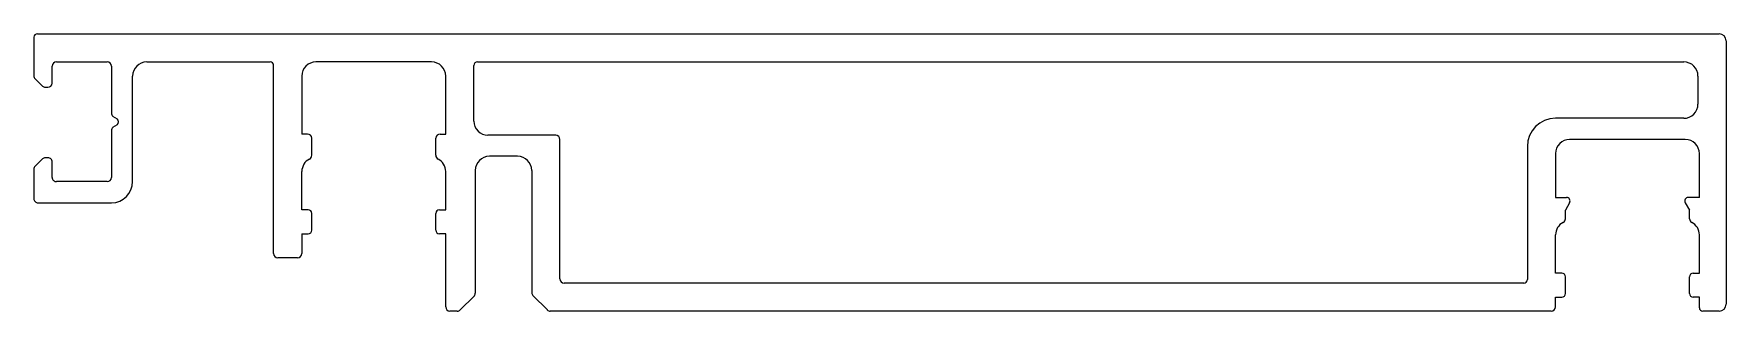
# Model space of a CAD drawing. Extents: x 2629 to 2749, y 476 to 496.
import ezdxf

# ---------------------------------------------------------------- set-up
doc = ezdxf.new("R2010")
doc.units = 0
doc.layers.get('0').update_dxf_attribs({"linetype": 'CONTINUOUS'})

msp = doc.modelspace()

# ---------------------------------------------------------------- linework, layer by layer
at = {"color": 0}
for p, q in [((2629.11, 495.74), (2629.11, 493.01)), ((2629.36, 495.99), (2748.61, 495.99)), ((2749.11, 495.49), (2749.11, 476.79)), ((2630.41, 492.49), (2630.41, 493.69)), ((2630.71, 493.99), (2634.31, 493.99)), ((2634.61, 493.69), (2634.61, 490.36)), ((2637.11, 493.99), (2645.86, 493.99)), ((2646.11, 480.39), (2646.11, 493.74)), ((2657.31, 493.99), (2649.11, 493.99)), ((2660.31, 489.79), (2660.31, 493.74)), ((2660.56, 493.99), (2746.11, 493.99)), ((2629.19, 492.8), (2629.72, 492.28)), ((2629.93, 492.19), (2630.11, 492.19)), ((2636.11, 485.49), (2636.11, 492.99)), ((2648.11, 492.99), (2648.11, 488.87)), ((2658.31, 488.87), (2658.31, 492.99)), ((2747.11, 492.99), (2747.11, 490.99)), ((2634.69, 490.15), (2635.02, 489.95)), ((2746.11, 489.99), (2737.01, 489.99)), ((2634.61, 489.12), (2634.61, 485.79)), ((2635.02, 489.53), (2634.69, 489.33)), ((2648.51, 488.87), (2648.11, 488.87)), ((2648.81, 487.36), (2648.81, 488.57)), ((2657.61, 487.36), (2657.61, 488.57)), ((2657.91, 488.87), (2658.31, 488.87)), ((2666.11, 488.79), (2661.31, 488.79)), ((2666.41, 478.59), (2666.41, 488.49)), ((2746.21, 488.49), (2738.01, 488.49)), ((2663.41, 487.29), (2661.41, 487.29)), ((2735.01, 487.99), (2735.01, 478.54)), ((2737.01, 487.49), (2737.01, 484.37)), ((2747.21, 484.37), (2747.21, 487.49)), ((2629.11, 486.37), (2629.11, 484.29)), ((2629.72, 487.1), (2629.2, 486.58)), ((2630.11, 487.19), (2629.93, 487.19)), ((2630.41, 485.79), (2630.41, 486.89)), ((2648.11, 483.49), (2648.11, 486.21)), ((2658.31, 483.49), (2658.31, 486.21)), ((2660.41, 486.29), (2660.41, 477.56)), ((2664.41, 486.29), (2664.41, 477.61)), ((2634.31, 485.49), (2630.71, 485.49)), ((2629.41, 483.99), (2634.61, 483.99)), ((2737.01, 484.37), (2737.79, 484.37)), ((2738.01, 483.99), (2737.71, 483.47)), ((2746.2, 483.99), (2746.51, 483.47)), ((2747.21, 484.37), (2746.42, 484.37)), ((2648.56, 483.49), (2648.11, 483.49)), ((2648.81, 482.04), (2648.81, 483.24)), ((2657.61, 482.04), (2657.61, 483.24)), ((2657.86, 483.49), (2658.31, 483.49)), ((2737.71, 482.86), (2737.71, 483.47)), ((2746.51, 482.86), (2746.51, 483.47)), ((2648.11, 481.79), (2648.11, 480.39)), ((2648.11, 481.79), (2648.56, 481.79)), ((2658.31, 481.79), (2657.86, 481.79)), ((2658.31, 476.59), (2658.31, 481.79)), ((2737.01, 478.99), (2737.01, 481.71)), ((2747.21, 478.99), (2747.21, 481.71)), ((2647.81, 480.09), (2646.41, 480.09)), ((2737.46, 478.99), (2737.01, 478.99)), ((2746.76, 478.99), (2747.21, 478.99)), ((2734.76, 478.29), (2666.71, 478.29)), ((2737.71, 477.54), (2737.71, 478.74)), ((2746.51, 477.54), (2746.51, 478.74)), ((2660.32, 477.35), (2659.34, 476.38)), ((2664.49, 477.4), (2665.52, 476.38)), ((2737.01, 476.59), (2737.01, 477.29)), ((2737.01, 477.29), (2737.46, 477.29)), ((2747.21, 477.29), (2746.76, 477.29)), ((2747.21, 476.54), (2747.21, 477.29)), ((2659.13, 476.29), (2658.61, 476.29)), ((2736.71, 476.29), (2665.73, 476.29)), ((2748.61, 476.29), (2747.46, 476.29))]:
    msp.add_line(p, q, dxfattribs=at)
for centre, radius, start, end in [((2629.36, 495.74), 0.25, 90, 180), ((2748.61, 495.49), 0.5, 0.0013, 89.9987), ((2630.71, 493.69), 0.3, 90, 180), ((2634.31, 493.69), 0.3, 0, 90), ((2637.11, 492.99), 1, 90, 180), ((2645.86, 493.74), 0.25, 0, 90), ((2649.11, 492.99), 1, 89.9994, 180.0006), ((2657.31, 492.99), 1, 359.9994, 90.0006), ((2660.56, 493.74), 0.25, 90, 180), ((2746.11, 492.99), 1, 359.9994, 90.0006), ((2629.41, 493.01), 0.3, 180, 225), ((2629.93, 492.49), 0.3, 225, 270), ((2630.11, 492.49), 0.3, 270, 0), ((2746.11, 490.99), 1, 269.9994, 0.0006), ((2634.91, 490.36), 0.3, 180, 225), ((2634.81, 489.74), 0.3, 315, 45), ((2661.31, 489.79), 1, 180, 270), ((2737.01, 487.99), 2, 90.0003, 179.9997), ((2634.91, 489.12), 0.3, 135, 180), ((2648.51, 488.57), 0.3, 0, 90), ((2657.91, 488.57), 0.3, 90, 180), ((2666.11, 488.49), 0.3, 0, 90), ((2738.01, 487.49), 1, 89.9994, 180.0006), ((2746.21, 487.49), 1, 359.9994, 90.0006), ((2648.51, 487.36), 0.3, 297.4874, 0), ((2657.91, 487.36), 0.3, 180, 242.5126), ((2661.41, 486.29), 1, 90, 180), ((2663.41, 486.29), 1, 0, 90), ((2629.41, 486.37), 0.3, 135, 179.9404), ((2629.93, 486.89), 0.3, 90, 135), ((2630.11, 486.89), 0.3, 359.9017, 90), ((2649.11, 486.21), 1, 117.4874, 180.0019), ((2657.31, 486.21), 1, 359.9981, 62.5126), ((2630.71, 485.79), 0.3, 179.9017, 270), ((2634.31, 485.79), 0.3, 270, 0), ((2634.61, 485.49), 1.5, 270, 0), ((2629.41, 484.29), 0.3, 179.9404, 270), ((2737.79, 484.12), 0.25, 330, 90), ((2746.42, 484.12), 0.25, 90, 210), ((2648.56, 483.24), 0.25, 0, 90), ((2657.86, 483.24), 0.25, 90, 180), ((2738.01, 481.71), 1, 117.4874, 180.0019), ((2737.41, 482.86), 0.3, 297.4874, 0), ((2746.81, 482.86), 0.3, 180, 242.5126), ((2746.21, 481.71), 1, 359.9981, 62.5126), ((2648.56, 482.04), 0.25, 270, 0), ((2657.86, 482.04), 0.25, 180, 270), ((2646.41, 480.39), 0.3, 180, 270), ((2647.81, 480.39), 0.3, 270, 0), ((2737.46, 478.74), 0.25, 0, 90), ((2746.76, 478.74), 0.25, 90, 180), ((2664.71, 477.61), 0.3, 180, 225), ((2666.71, 478.59), 0.3, 180, 270), ((2734.76, 478.54), 0.25, 270, 0), ((2658.61, 476.59), 0.3, 180, 270), ((2660.11, 477.56), 0.3, 315, 0), ((2736.71, 476.59), 0.3, 270, 0), ((2737.46, 477.54), 0.25, 270, 0), ((2746.76, 477.54), 0.25, 180, 270), ((2747.46, 476.54), 0.25, 180, 270), ((2748.61, 476.79), 0.5, 270.0013, 359.9987), ((2659.13, 476.59), 0.3, 270, 315), ((2665.73, 476.59), 0.3, 225, 270)]:
    msp.add_arc(centre, radius, start, end, dxfattribs=at)

doc.saveas('drawing.dxf')
